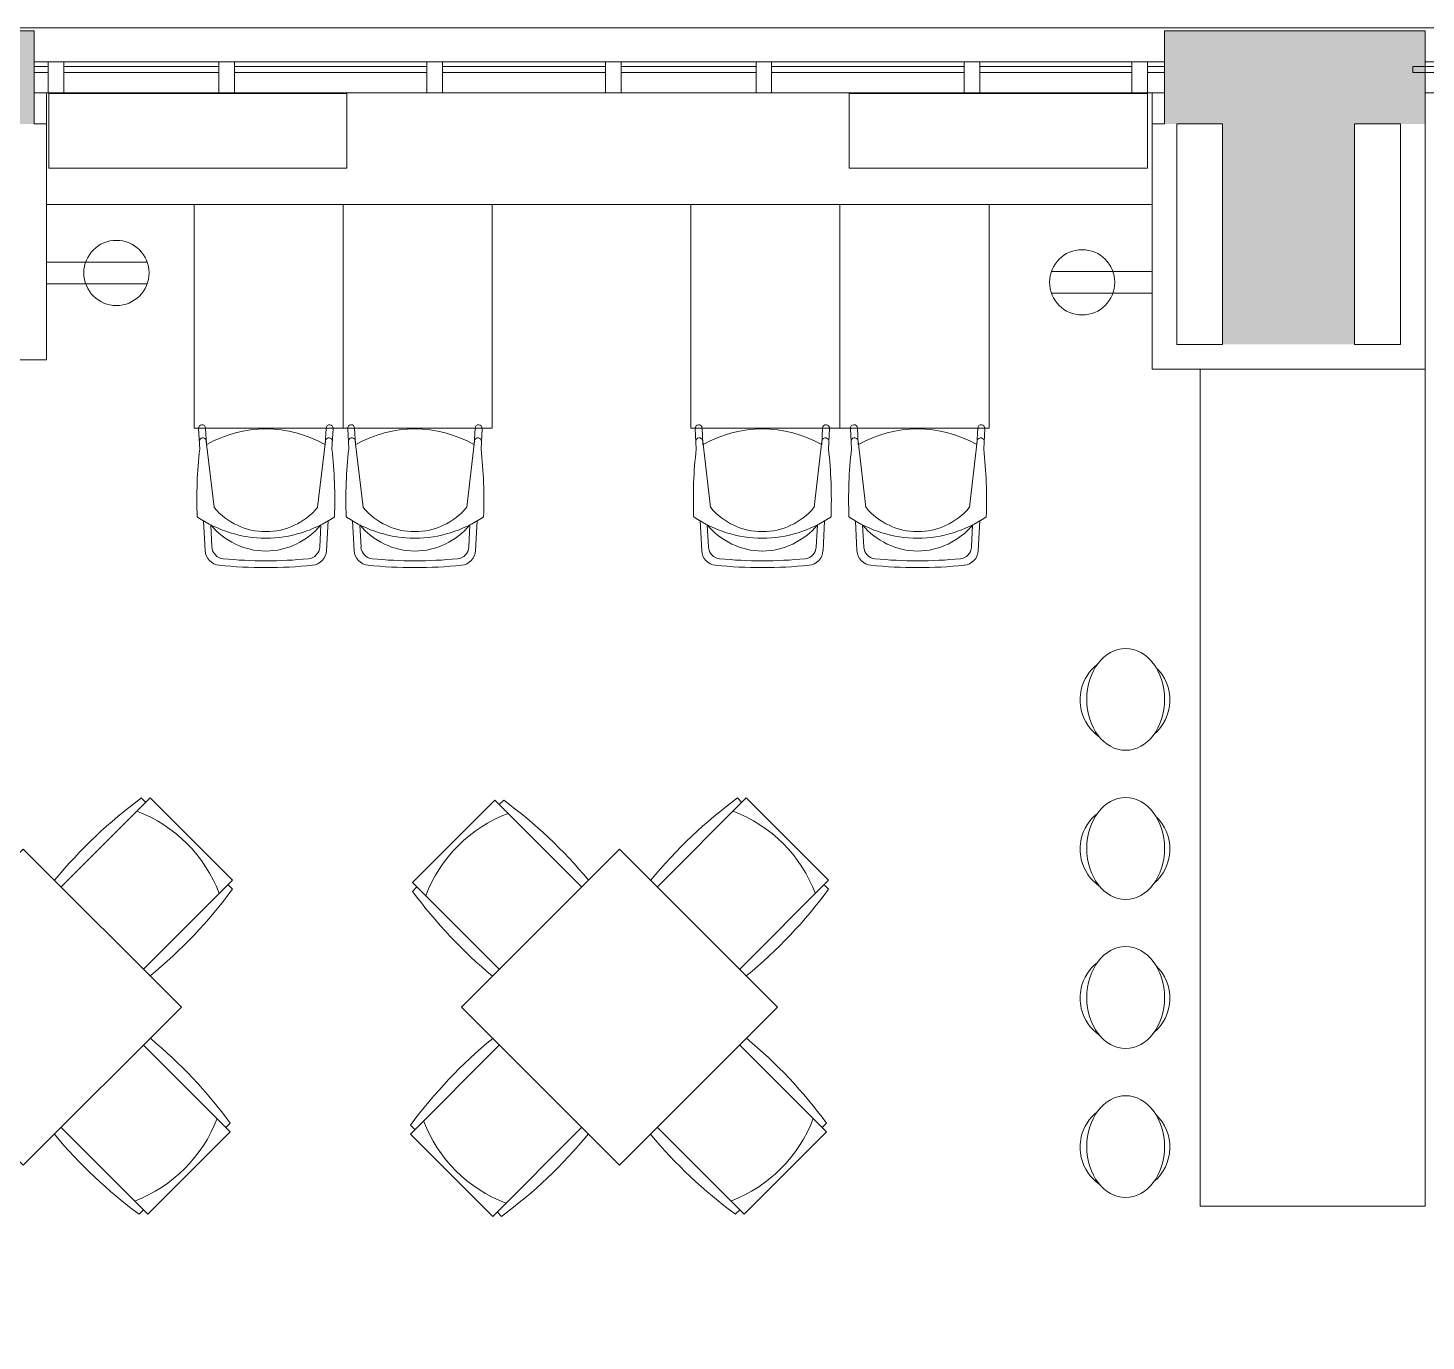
# Model space of a CAD drawing. Header units: inches. Extents: x -674 to 803, y -349 to 915.
# Drawn here: x 105.5 to 330.7, y 703.5 to 914.9 of the extents above; entities that cross this region are included whole.
import ezdxf

# ---------------------------------------------------------------- set-up
doc = ezdxf.new("R2010")
doc.units = ezdxf.units.IN
doc.header["$MEASUREMENT"] = 0
for name, color, linetype, lineweight in [('A-ANNO-NOTE', 131, 'Continuous', 13), ('A-FLOR', 192, 'Continuous', 13), ('A-GLAZ-CURT', 52, 'Continuous', 13), ('A-GLAZ-CWMG', 51, 'Continuous', 13), ('A-WALL', 113, 'Continuous', 13), ('A-WALL-PATT', 111, 'Continuous', 13), ('I-FURN', 30, 'Continuous', 9), ('M-EQPM', 50, 'Continuous', 13), ('Q-CASE', 31, 'Continuous', 9)]:
    doc.layers.add(name, color=color, linetype=linetype, lineweight=lineweight)

# ---------------------------------------------------------------- blocks, each defined once
blk = doc.blocks.new('Perimeter Unit4 - Perimeter Unit-1625003-New Construction - Tel_Data_Elec Plan')
at = {"layer": 'M-EQPM', "lineweight": 9}
for p, q in [((-280.08, 904.65), (-328.08, 904.65)), ((-328.08, 904.65), (-328.08, 892.65)), ((-280.08, 892.65), (-280.08, 904.65)), ((-328.08, 892.65), (-280.08, 892.65))]:
    blk.add_line(p, q, dxfattribs=at)
blk = doc.blocks.new('Perimeter Unit5 - Perimeter Unit-1625057-New Construction - Tel_Data_Elec Plan')
at = {"layer": 'M-EQPM', "lineweight": 9}
for p, q in [((-280.08, 904.65), (-328.08, 904.65)), ((-328.08, 904.65), (-328.08, 892.65)), ((-280.08, 892.65), (-280.08, 904.65)), ((-328.08, 892.65), (-280.08, 892.65))]:
    blk.add_line(p, q, dxfattribs=at)
blk = doc.blocks.new('System Panel - Glazed-1615440-New Construction - Tel_Data_Elec Plan')
at = {"layer": 'A-GLAZ-CURT', "color": 7, "lineweight": 20}
for p, q in [((1.125, 1.75), (-1.125, 1.75)), ((-1.125, 1.75), (-1.125, 0.75)), ((-1.125, 0.75), (1.125, 0.75)), ((1.125, 0.75), (1.125, 1.75))]:
    blk.add_line(p, q, dxfattribs=at)
blk = doc.blocks.new('System Panel - Glazed-1563093-New Construction - Tel_Data_Elec Plan')
at = {"layer": 'A-GLAZ-CURT', "color": 7, "lineweight": 20}
for p, q in [((12.5, 1.75), (-12.5, 1.75)), ((-12.5, 1.75), (-12.5, 0.75)), ((-12.5, 0.75), (12.5, 0.75)), ((12.5, 0.75), (12.5, 1.75))]:
    blk.add_line(p, q, dxfattribs=at)
blk = doc.blocks.new('System Panel - Glazed-V16-New Construction - Tel_Data_Elec Plan')
at = {"layer": 'A-GLAZ-CURT', "color": 7, "lineweight": 20}
for p, q in [((15.5, 1.75), (-15.5, 1.75)), ((-15.5, 1.75), (-15.5, 0.75)), ((-15.5, 0.75), (15.5, 0.75)), ((15.5, 0.75), (15.5, 1.75))]:
    blk.add_line(p, q, dxfattribs=at)
blk = doc.blocks.new('System Panel - Glazed-1563094-New Construction - Tel_Data_Elec Plan')
at = {"layer": 'A-GLAZ-CURT', "color": 7, "lineweight": 20}
for p, q in [((13.125, 1.75), (-13.125, 1.75)), ((-13.125, 1.75), (-13.125, 0.75)), ((-13.125, 0.75), (13.125, 0.75)), ((13.125, 0.75), (13.125, 1.75))]:
    blk.add_line(p, q, dxfattribs=at)
blk = doc.blocks.new('System Panel - Glazed-1563095-New Construction - Tel_Data_Elec Plan')
at = {"layer": 'A-GLAZ-CURT', "color": 7, "lineweight": 20}
for p, q in [((10.875, 1.75), (-10.875, 1.75)), ((-10.875, 1.75), (-10.875, 0.75)), ((-10.875, 0.75), (10.875, 0.75)), ((10.875, 0.75), (10.875, 1.75))]:
    blk.add_line(p, q, dxfattribs=at)
blk = doc.blocks.new('System Panel - Glazed-1563096-New Construction - Tel_Data_Elec Plan')
at = {"layer": 'A-GLAZ-CURT', "color": 7, "lineweight": 20}
for p, q in [((15.5, 1.75), (-15.5, 1.75)), ((-15.5, 1.75), (-15.5, 0.75)), ((-15.5, 0.75), (15.5, 0.75)), ((15.5, 0.75), (15.5, 1.75))]:
    blk.add_line(p, q, dxfattribs=at)
blk = doc.blocks.new('System Panel - Glazed-V17-New Construction - Tel_Data_Elec Plan')
at = {"layer": 'A-GLAZ-CURT', "color": 7, "lineweight": 20}
for p, q in [((12.25, 1.75), (-12.25, 1.75)), ((-12.25, 1.75), (-12.25, 0.75)), ((-12.25, 0.75), (12.25, 0.75)), ((12.25, 0.75), (12.25, 1.75))]:
    blk.add_line(p, q, dxfattribs=at)
blk = doc.blocks.new('System Panel - Glazed-1606360-New Construction - Tel_Data_Elec Plan')
at = {"layer": 'A-GLAZ-CURT', "color": 7, "lineweight": 20}
for p, q in [((1.375, 1.75), (-1.375, 1.75)), ((-1.375, 1.75), (-1.375, 0.75)), ((-1.375, 0.75), (1.375, 0.75)), ((1.375, 0.75), (1.375, 1.75))]:
    blk.add_line(p, q, dxfattribs=at)
blk = doc.blocks.new('Rectangular Mullion - Rectangular Mullion 1-V18-New Construction - Tel_Data_Elec Plan')
at = {"layer": 'A-GLAZ-CWMG', "color": 7, "lineweight": 20}
for p, q in [((-1.25, 2.5), (1.25, 2.5)), ((-1.25, -2.5), (-1.25, 2.5)), ((1.25, 2.5), (1.25, -2.5)), ((1.25, -2.5), (-1.25, -2.5))]:
    blk.add_line(p, q, dxfattribs=at)
blk = doc.blocks.new('System Panel - Glazed-1720363-New Construction - Tel_Data_Elec Plan')
at = {"layer": 'A-GLAZ-CURT', "color": 7, "lineweight": 20}
for p, q in [((2.375, 1.75), (-2.375, 1.75)), ((-2.375, 1.75), (-2.375, 0.75)), ((-2.375, 0.75), (2.375, 0.75)), ((2.375, 0.75), (2.375, 1.75))]:
    blk.add_line(p, q, dxfattribs=at)
blk = doc.blocks.new('Rectangular Mullion - Rectangular Mullion 1-1720362-New Construction - Tel_Data_Elec Plan')
at = {"layer": 'A-GLAZ-CWMG', "lineweight": 9}
for p, q in [((333.29, 909.47), (330.54, 909.47)), ((333.29, 904.47), (330.54, 904.47))]:
    blk.add_line(p, q, dxfattribs=at)
blk = doc.blocks.new('Rectangular Mullion - Rectangular Mullion 1-1606359-New Construction - Tel_Data_Elec Plan')
at = {"layer": 'A-GLAZ-CWMG', "lineweight": 9}
for p, q in [((288.54, 909.47), (285.79, 909.47)), ((286.54, 904.47), (285.79, 904.47)), ((288.54, 904.47), (286.54, 904.47))]:
    blk.add_line(p, q, dxfattribs=at)
blk = doc.blocks.new('Rectangular Mullion - Rectangular Mullion 1-1562977-New Construction - Tel_Data_Elec Plan')
at = {"layer": 'A-GLAZ-CWMG', "lineweight": 9}
for p, q in [((787.54, 247.15), (787.54, 271.65)), ((792.54, 247.15), (792.54, 271.65))]:
    blk.add_line(p, q, dxfattribs=at)
blk = doc.blocks.new('Rectangular Mullion - Rectangular Mullion 1-1562969-New Construction - Tel_Data_Elec Plan')
at = {"layer": 'A-GLAZ-CWMG', "lineweight": 9}
for p, q in [((787.54, 300.15), (787.54, 331.15)), ((792.54, 300.15), (792.54, 331.15))]:
    blk.add_line(p, q, dxfattribs=at)
blk = doc.blocks.new('Rectangular Mullion - Rectangular Mullion 1-1563090-New Construction - Tel_Data_Elec Plan')
at = {"layer": 'A-GLAZ-CWMG', "lineweight": 9}
for p, q in [((222.79, 909.47), (201.04, 909.47)), ((222.79, 904.47), (201.04, 904.47))]:
    blk.add_line(p, q, dxfattribs=at)
blk = doc.blocks.new('Rectangular Mullion - Rectangular Mullion 1-1563091-New Construction - Tel_Data_Elec Plan')
at = {"layer": 'A-GLAZ-CWMG', "lineweight": 9}
for p, q in [((198.54, 909.47), (172.29, 909.47)), ((198.54, 904.47), (172.29, 904.47))]:
    blk.add_line(p, q, dxfattribs=at)
blk = doc.blocks.new('Rectangular Mullion - Rectangular Mullion 1-1563092-New Construction - Tel_Data_Elec Plan')
at = {"layer": 'A-GLAZ-CWMG', "lineweight": 9}
for p, q in [((136.29, 909.47), (111.29, 909.47)), ((136.29, 904.47), (111.29, 904.47))]:
    blk.add_line(p, q, dxfattribs=at)
blk = doc.blocks.new('Rectangular Mullion - Rectangular Mullion 1-1615439-New Construction - Tel_Data_Elec Plan')
at = {"layer": 'A-GLAZ-CWMG', "lineweight": 9}
for p, q in [((108.79, 909.47), (106.54, 909.47)), ((108.54, 904.47), (106.54, 904.47)), ((108.79, 904.47), (108.54, 904.47))]:
    blk.add_line(p, q, dxfattribs=at)
blk = doc.blocks.new('Chairs - Stool-553617-New Construction - Tel_Data_Elec Plan')
at = {"layer": 'I-FURN'}
for centre, radius, start, end in [((0.15, 0), 7.24, 103.369, 145.2105), ((0.15, 0.09), 7.14, 76.4526, 103.5474), ((0.15, 0), 7.24, 38.1539, 76.631), ((0.15, 0), 7.24, 220.1423, 316.4933)]:
    blk.add_arc(centre, radius, start, end, dxfattribs=at)
blk.add_ellipse((0.25, -0.11), major_axis=(8.2, 0), ratio=0.764032, dxfattribs=at)
blk = doc.blocks.new('Table - Rect - Adjustable Size - Table - Rect - Adjustable Size-1606741-New Construction - Tel_Data_Elec Plan')
at = {"layer": 'I-FURN'}
for p, q in [((12, 12), (-24, 12)), ((-24, 12), (-24, -12)), ((12, -12), (12, 12)), ((-24, -12), (12, -12))]:
    blk.add_line(p, q, dxfattribs=at)
blk = doc.blocks.new('Table _ Chairs - Seats 4 - 3 x 3-571320-New Construction - Tel_Data_Elec Plan')
at = {"layer": 'I-FURN'}
for p, q in [((-9.37, 37.25), (-10.38, 37.25)), ((-9.37, 38.25), (-9.37, 18)), ((9.37, 38.25), (-9.37, 38.25)), ((9.37, 18), (9.37, 38.25)), ((10.38, 37.25), (9.37, 37.25)), ((-18, 18), (-18, -18)), ((18, 18), (-18, 18)), ((18, -18), (18, 18)), ((-37.75, 9.37), (-18, 9.37)), ((-37.75, -9.37), (-37.75, 9.37)), ((-36.75, 9.37), (-36.75, 10.38)), ((37.75, 9.37), (18, 9.37)), ((36.75, 9.37), (36.75, 10.38)), ((37.75, -9.37), (37.75, 9.37)), ((-18, -9.37), (-37.75, -9.37)), ((-36.75, -10.38), (-36.75, -9.37)), ((18, -9.37), (37.75, -9.37)), ((36.75, -10.38), (36.75, -9.37)), ((-18, -18), (18, -18)), ((-9.37, -38.25), (-9.37, -18)), ((9.37, -18), (9.37, -38.25)), ((-9.37, -37.25), (-10.38, -37.25)), ((9.37, -38.25), (-9.37, -38.25)), ((10.38, -37.25), (9.37, -37.25))]:
    blk.add_line(p, q, dxfattribs=at)
for centre, radius, start, end in [((66.41, 25.63), 77.66, 171.3911, 185.6346), ((0, 14.28), 22.97, 65.9148, 114.0852), ((-66.41, 25.63), 77.66, 354.3654, 8.6089), ((-25.12, -66.41), 77.66, 84.736, 98.6089), ((-13.78, 0), 22.97, 155.9148, 204.0852), ((25.13, -66.41), 77.66, 81.3911, 95.264), ((13.78, 0), 22.97, 335.9148, 24.0852), ((-25.12, 66.41), 77.66, 261.3911, 275.264), ((25.13, 66.41), 77.66, 264.736, 278.6089), ((66.41, -25.63), 77.66, 174.3654, 188.6089), ((-66.41, -25.63), 77.66, 351.3911, 5.6346), ((0, -14.28), 22.97, 245.9148, 294.0852)]:
    blk.add_arc(centre, radius, start, end, dxfattribs=at)
blk = doc.blocks.new('Counter Top _No Backsplash_ - Standard Counter Top-1615498-New Construction - Tel_Data_Elec Plan')
at = {"layer": 'Q-CASE', "lineweight": 13}
for p, q in [((130.74, 0), (-47.26, 0)), ((-47.26, -13), (-47.26, -18)), ((130.74, -13), (130.74, -18)), ((-47.26, -18), (-46.51, -18)), ((-44.01, -18), (-19.51, -18)), ((-17.01, -18), (13.99, -18)), ((16.49, -18), (38.24, -18)), ((40.74, -18), (66.99, -18)), ((69.49, -18), (100.49, -18)), ((102.99, -18), (127.99, -18)), ((130.49, -18), (130.74, -18))]:
    blk.add_line(p, q, dxfattribs=at)
blk = doc.blocks.new('Counter Top _No Backsplash_ - Standard Counter Top-1636622-New Construction - Tel_Data_Elec Plan')
at = {"layer": 'Q-CASE', "lineweight": 13}
for p, q in [((87.43, 0), (-47.26, 0)), ((87.43, 0), (87.43, -36.25)), ((-47.26, -36.25), (87.43, -36.25))]:
    blk.add_line(p, q, dxfattribs=at)
blk = doc.blocks.new('Chairs - Guest Chair-553615-New Construction - Tel_Data_Elec Plan')
at = {"layer": 'I-FURN'}
for p, q in [((-10.82, 16.61), (-10.65, 13.3)), ((-9.7, 16.67), (-9.56, 13.98)), ((9.7, 16.67), (9.56, 13.98)), ((10.82, 16.61), (10.65, 13.3)), ((-9.59, 14.58), (-8.34, 3.93)), ((9.59, 14.58), (8.34, 3.93)), ((-10.02, 1.72), (-9.77, -3.06)), ((-8.86, 1.09), (-8.67, -2.48)), ((8.86, 1.09), (8.67, -2.48)), ((10.02, 1.72), (9.77, -3.06))]:
    blk.add_line(p, q, dxfattribs=at)
for centre, radius, start, end in [((-10.26, 16.64), 0.563, 2.9778, 182.9778), ((0, -2.57), 19.11, 60.1223, 119.8777), ((10.26, 16.64), 0.563, 357.0222, 177.0222), ((-10.15, 14.53), 0.572, 355.8841, 161.2764), ((10.15, 14.53), 0.567, 14.9433, 184.8841), ((60.97, 5.15), 72.08, 173.5103, 182.1673), ((-60.97, 5.15), 72.08, 357.8327, 6.4897), ((-10.93, 2.45), 0.125, 190.6864, 235.967), ((0.2, 18.94), 20.02, 235.967, 269.4206), ((-8.21, 3.95), 0.125, 186.4009, 220.1387), ((0.01, 10.88), 10.88, 220.1387, 269.938), ((-0.01, 10.88), 10.88, 270.062, 319.8613), ((-0.2, 18.94), 20.02, 270.5794, 304.033), ((8.21, 3.95), 0.125, 319.8613, 353.5991), ((10.93, 2.45), 0.125, 304.033, 349.3136), ((0.13, 8.55), 11.69, 219.6744, 269.3381), ((-0.13, 8.55), 11.69, 270.6619, 320.3256), ((-7.27, -2.93), 2.5, 182.9778, 264.2145), ((-6.68, -2.38), 2, 182.9778, 264.2191), ((0.09, 64.51), 69.22, 264.2191, 269.9219), ((-0.09, 64.51), 69.22, 270.0781, 275.7809), ((6.68, -2.38), 2, 275.7809, 357.0222), ((7.27, -2.93), 2.5, 275.7855, 357.0222), ((0.09, 69.79), 75.59, 264.2145, 269.9285), ((-0.09, 69.79), 75.59, 270.0715, 275.7855)]:
    blk.add_arc(centre, radius, start, end, dxfattribs=at)

msp = doc.modelspace()

# ---------------------------------------------------------------- hatches: boundary and pattern name
at = {"layer": 'A-WALL-PATT'}
for points in [[(106.54, 899.47), (106.54, 914.47), (62.54, 914.47), (62.54, 899.47), (104.54, 899.47)], [(288.54, 899.47), (330.54, 899.47), (330.54, 914.47), (288.54, 914.47)], [(304.87, 863.97), (319.16, 863.97), (319.16, 899.47), (297.91, 899.47), (297.91, 863.97)]]:
    msp.add_hatch(color=8, dxfattribs=at).paths.add_polyline_path(points, flags=0)

# ---------------------------------------------------------------- linework, layer by layer
at = {"layer": 'A-ANNO-NOTE', "lineweight": 20}
for p, q in [((108.54, 877.21), (124.74, 877.21)), ((108.54, 873.73), (124.74, 873.73)), ((286.54, 875.71), (270.34, 875.71)), ((286.54, 872.22), (270.34, 872.22))]:
    msp.add_line(p, q, dxfattribs=at)
for centre in [(119.78, 875.47), (275.29, 873.96)]:
    msp.add_circle(centre, 5.25, dxfattribs=at)
at = {"layer": 'A-FLOR'}
msp.add_line((508.79, 914.9), (-331.46, 914.9), dxfattribs=at)
at = {"layer": 'A-WALL', "color": 7, "lineweight": 20}
for p, q in [((106.54, 914.47), (62.54, 914.47)), ((106.54, 899.47), (106.54, 914.47)), ((330.54, 914.47), (288.54, 914.47)), ((288.54, 914.47), (288.54, 899.47)), ((330.54, 859.97), (330.54, 914.47)), ((108.54, 899.47), (106.54, 899.47)), ((108.54, 861.47), (108.54, 899.47)), ((286.54, 899.47), (286.54, 859.97)), ((288.54, 899.47), (286.54, 899.47)), ((290.54, 899.47), (297.91, 899.47)), ((290.54, 863.97), (290.54, 899.47)), ((297.91, 899.47), (297.91, 863.97)), ((319.16, 899.47), (326.54, 899.47)), ((319.16, 863.97), (319.16, 899.47)), ((326.54, 899.47), (326.54, 863.97)), ((297.91, 863.97), (290.54, 863.97)), ((326.54, 863.97), (319.16, 863.97)), ((73.91, 861.47), (108.54, 861.47)), ((286.54, 859.97), (330.54, 859.97))]:
    msp.add_line(p, q, dxfattribs=at)

# ---------------------------------------------------------------- block references
at = {"layer": 'A-GLAZ-CURT', "lineweight": 9}
for name, p in [('System Panel - Glazed-1615440-New Construction - Tel_Data_Elec Plan', (107.66, 906.97)), ('System Panel - Glazed-1563093-New Construction - Tel_Data_Elec Plan', (123.79, 906.97)), ('System Panel - Glazed-V16-New Construction - Tel_Data_Elec Plan', (154.29, 906.97)), ('System Panel - Glazed-1563094-New Construction - Tel_Data_Elec Plan', (185.41, 906.97)), ('System Panel - Glazed-1563095-New Construction - Tel_Data_Elec Plan', (211.91, 906.97)), ('System Panel - Glazed-1563096-New Construction - Tel_Data_Elec Plan', (240.79, 906.97)), ('System Panel - Glazed-V17-New Construction - Tel_Data_Elec Plan', (271.04, 906.97)), ('System Panel - Glazed-1606360-New Construction - Tel_Data_Elec Plan', (287.16, 906.97)), ('System Panel - Glazed-1720363-New Construction - Tel_Data_Elec Plan', (330.91, 906.97))]:
    msp.add_blockref(name, p, dxfattribs=at)
at = {"layer": 'A-GLAZ-CWMG', "lineweight": 9}
for name in ['Rectangular Mullion - Rectangular Mullion 1-1615439-New Construction - Tel_Data_Elec Plan', 'Rectangular Mullion - Rectangular Mullion 1-1563092-New Construction - Tel_Data_Elec Plan', 'Rectangular Mullion - Rectangular Mullion 1-1563091-New Construction - Tel_Data_Elec Plan', 'Rectangular Mullion - Rectangular Mullion 1-1563090-New Construction - Tel_Data_Elec Plan', 'Rectangular Mullion - Rectangular Mullion 1-1606359-New Construction - Tel_Data_Elec Plan', 'Rectangular Mullion - Rectangular Mullion 1-1720362-New Construction - Tel_Data_Elec Plan']:
    msp.add_blockref(name, (0, 0), dxfattribs=at)
at = {"layer": 'A-GLAZ-CWMG', "lineweight": 9, "extrusion": (0, 0, -1), "rotation": 180}
for p in [(-110.04, 906.97), (-137.54, 906.97), (-171.04, 906.97), (-199.79, 906.97), (-224.04, 906.97), (-257.54, 906.97), (-284.54, 906.97)]:
    msp.add_blockref('Rectangular Mullion - Rectangular Mullion 1-V18-New Construction - Tel_Data_Elec Plan', p, dxfattribs=at)
at = {"layer": 'A-GLAZ-CWMG', "lineweight": 9, "rotation": 90}
for name, p in [('Rectangular Mullion - Rectangular Mullion 1-1562969-New Construction - Tel_Data_Elec Plan', (469.94, 116.93)), ('Rectangular Mullion - Rectangular Mullion 1-1562969-New Construction - Tel_Data_Elec Plan', (556.44, 116.93)), ('Rectangular Mullion - Rectangular Mullion 1-1562977-New Construction - Tel_Data_Elec Plan', (530.44, 116.93))]:
    msp.add_blockref(name, p, dxfattribs=at)
at = {"layer": 'I-FURN'}
for name, p, rotation in [('Table - Rect - Adjustable Size - Table - Rect - Adjustable Size-1606741-New Construction - Tel_Data_Elec Plan', (144.29, 862.47), 270.0000000000001), ('Table - Rect - Adjustable Size - Table - Rect - Adjustable Size-1606741-New Construction - Tel_Data_Elec Plan', (168.29, 862.47), 270.0000000000001), ('Table - Rect - Adjustable Size - Table - Rect - Adjustable Size-1606741-New Construction - Tel_Data_Elec Plan', (224.29, 862.47), 270.0000000000001), ('Table - Rect - Adjustable Size - Table - Rect - Adjustable Size-1606741-New Construction - Tel_Data_Elec Plan', (248.29, 862.47), 270.0000000000001), ('Chairs - Stool-553617-New Construction - Tel_Data_Elec Plan', (282.18, 806.58), 89.9999999999999), ('Table _ Chairs - Seats 4 - 3 x 3-571320-New Construction - Tel_Data_Elec Plan', (104.79, 757.28), 315.0000000000001), ('Table _ Chairs - Seats 4 - 3 x 3-571320-New Construction - Tel_Data_Elec Plan', (200.79, 757.28), 315.0000000000001), ('Chairs - Stool-553617-New Construction - Tel_Data_Elec Plan', (282.18, 782.58), 89.9999999999999), ('Chairs - Stool-553617-New Construction - Tel_Data_Elec Plan', (282.18, 758.58), 89.9999999999999), ('Chairs - Stool-553617-New Construction - Tel_Data_Elec Plan', (282.18, 734.58), 89.9999999999999)]:
    msp.add_blockref(name, p, dxfattribs=dict(at, rotation=rotation))
for p in [(143.84, 833.83), (167.84, 833.83), (223.79, 833.83), (248.79, 833.83)]:
    msp.add_blockref('Chairs - Guest Chair-553615-New Construction - Tel_Data_Elec Plan', p, dxfattribs=at)
at = {"layer": 'M-EQPM', "lineweight": 9}
for name, p in [('Perimeter Unit4 - Perimeter Unit-1625003-New Construction - Tel_Data_Elec Plan', (436.97, -0.32)), ('Perimeter Unit5 - Perimeter Unit-1625057-New Construction - Tel_Data_Elec Plan', (565.87, -0.32))]:
    msp.add_blockref(name, p, dxfattribs=at)
at = {"layer": 'Q-CASE', "lineweight": 13}
for name, p, rotation in [('Counter Top _No Backsplash_ - Standard Counter Top-1615498-New Construction - Tel_Data_Elec Plan', (239.28, 886.47), 180), ('Counter Top _No Backsplash_ - Standard Counter Top-1636622-New Construction - Tel_Data_Elec Plan', (330.54, 812.7), 269.9999999999997)]:
    msp.add_blockref(name, p, dxfattribs=dict(at, rotation=rotation))

doc.saveas('drawing.dxf')
